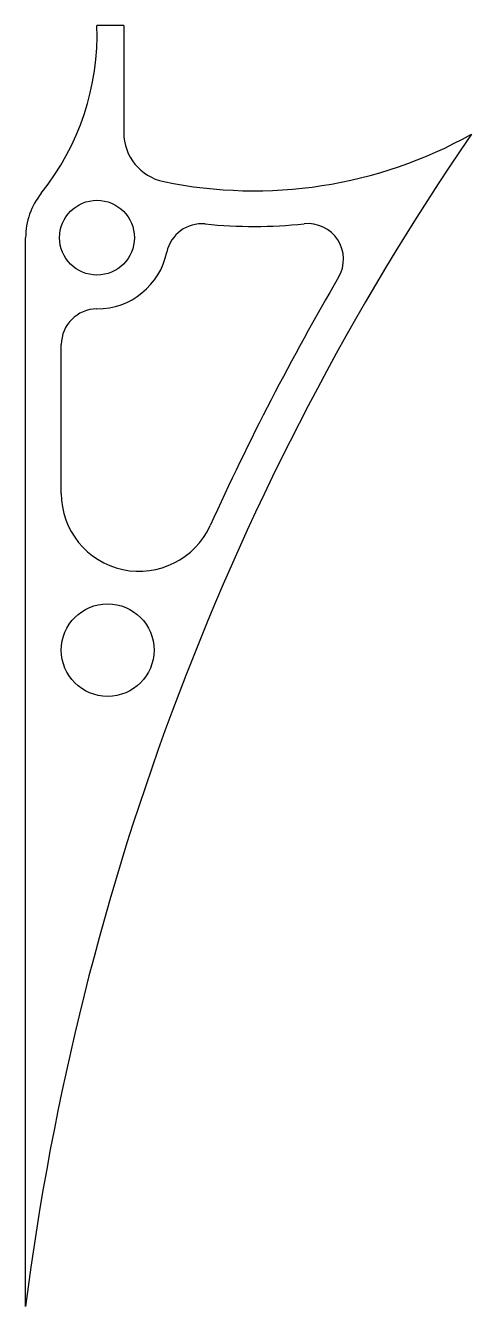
# Model space of a CAD drawing. Extents: x 0 to 25, y -103.8 to -31.9.
import ezdxf

# ---------------------------------------------------------------- set-up
doc = ezdxf.new("R2010")
doc.units = 0
doc.layers.add('VISIBLE', color=7, linetype='CONTINUOUS')

msp = doc.modelspace()

# ---------------------------------------------------------------- linework, layer by layer
at = {"layer": 'VISIBLE'}
for p, q in [((5.5, -31.9), (4, -31.9)), ((5.5, -31.9), (5.5, -37.9)), ((0, -103.806), (0, -43.806)), ((2, -58.167), (2, -49.806))]:
    msp.add_line(p, q, dxfattribs=at)
for centre, radius in [((4, -43.806), 2.1), ((4.6, -66.96), 2.6)]:
    msp.add_circle(centre, radius, dxfattribs=at)
for centre, radius, start, end in [((-10.263, -32.386), 14.271, 321.31781, 1.95264), ((148.807, -122.687), 150, 145.627, 172.7688), ((8.316, -37.9), 2.816, 180, 258.32154), ((12.807, -16.175), 25, 258.32154, 299.19189), ((4, -43.806), 4, 141.31781, 180), ((9.874, -45.027), 2, 84.19703, 168.25926), ((12.807, -16.175), 27, 264.19703, 275.97968), ((15.828, -45.017), 2, 329.71205, 95.97968), ((4, -43.806), 4, 270, 348.25926), ((148.807, -122.687), 152, 149.71205, 155.63083), ((4, -49.806), 2, 90, 180), ((6.369, -58.167), 4.369, 180, 335.63083)]:
    msp.add_arc(centre, radius, start, end, dxfattribs=at)

doc.saveas('drawing.dxf')
